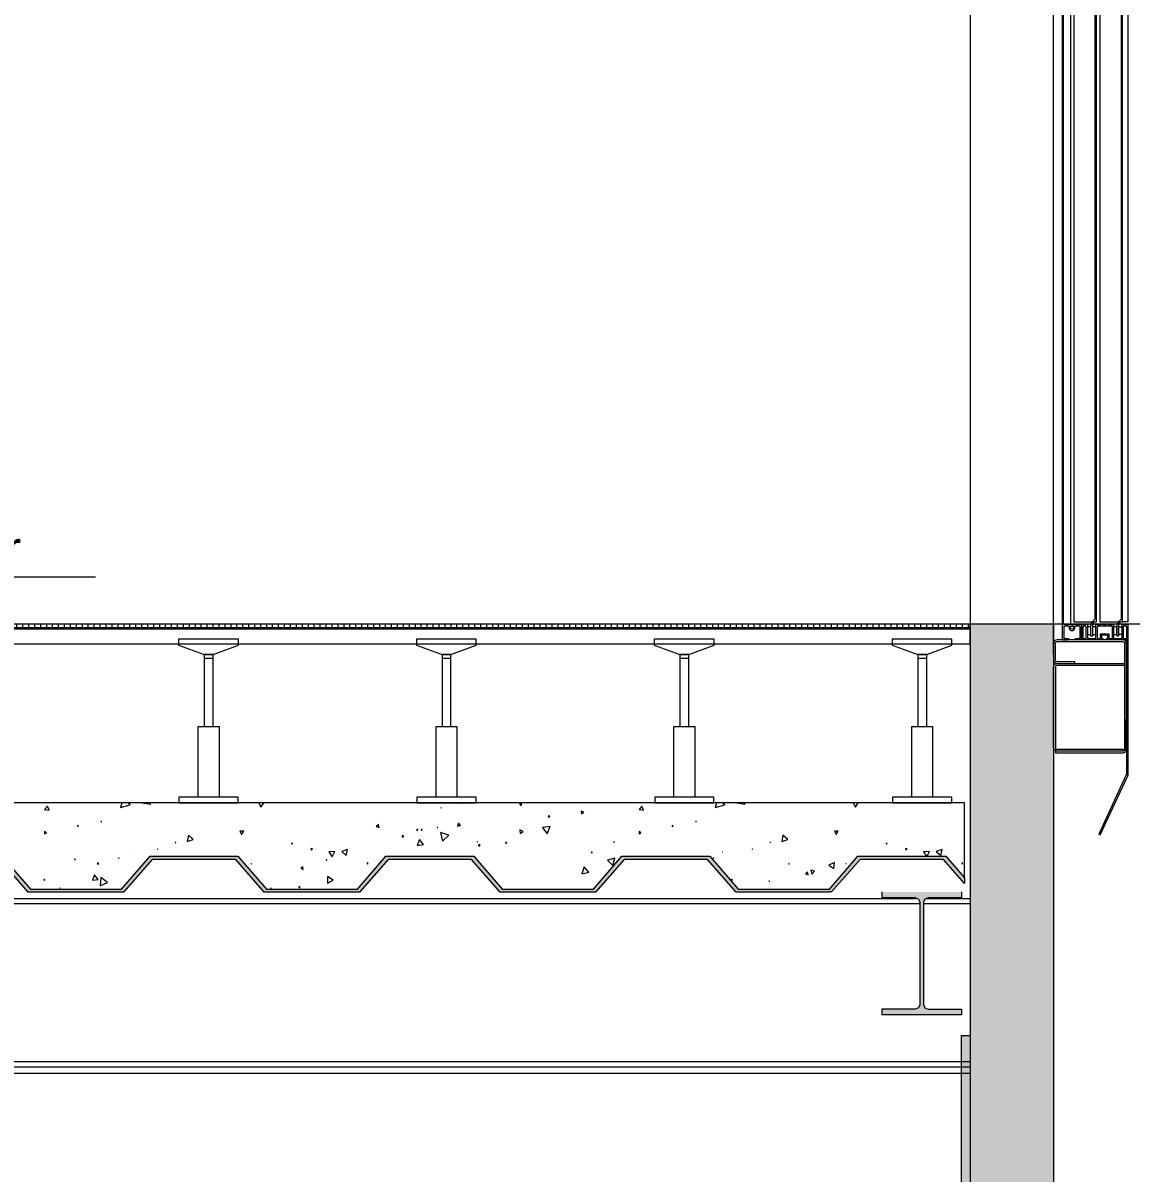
# Model space of a CAD drawing. Header units: millimetres. Extents: x -54677 to 188015, y -4000 to 32873.
# Drawn here: x -18290 to -16426, y 15278 to 17211 of the extents above; entities that cross this region are included whole.
import ezdxf

# ---------------------------------------------------------------- set-up
doc = ezdxf.new("R2010")
doc.units = ezdxf.units.MM
doc.header["$MEASUREMENT"] = 0
for name, color, linetype, lineweight in [('0_Pen_No__1', 7, 'Continuous', 13), ('0_Pen_No__101', 252, 'Continuous', 15), ('A-30-M_Stair_Pen_No__146', 8, 'Continuous', 0), ('A-30-M_Stair_Pen_No__191', 7, 'Continuous', 5), ('A-95-P_Text_1_50_GA_Pen_No__85', 8, 'Continuous', 20), ('New_A-30-M_Stair_Pen_No__191', 7, 'Continuous', 5), ('New_A-80-M_Lift_Pen_No__1', 7, 'Continuous', 13), ('New_A-80-M_Lift_Pen_No__87', 8, 'Continuous', 20), ('New_A-95-D_1_20_Pen_No__1', 7, 'Continuous', 13), ('New_A-95-D_Stair_Detail.Dim_Pen_No__4', 7, 'Continuous', 20), ('New_S-280-M_STRUCT_FRAME.IFC Import_Pen_No__1', 7, 'Continuous', 13), ('New_S-280-M_STRUCT_FRAME.IFC Import_Pen_No__160', 5, 'Continuous', 200), ('New_S-280-M_STRUCT_FRAME.IFC Import_Pen_No__90', 8, 'Continuous', 20)]:
    doc.layers.add(name, color=color, linetype=linetype, lineweight=lineweight)
for name, color, linetype, lineweight, true_color in [('A-30-M_Stair_Pen_No__107', 7, 'Continuous', 15, 0xa6a6a6), ('A-30-M_Stair_Pen_No__145', 7, 'Continuous', 0, 0xa6a6a6), ('New_A-30-M_Stair_Pen_No__145', 7, 'Continuous', 0, 0xa6a6a6), ('New_A-80-M_Lift_Pen_No__147', 7, 'Continuous', 0, 0x606060)]:
    doc.layers.add(name, color=color, linetype=linetype, lineweight=lineweight, true_color=true_color)
doc.layers.add('New_A-95-D_1_20', color=7, linetype='Continuous')
doc.layers.add('New_A-95-D_Stair_Detail.Dim', color=7, linetype='Continuous')
doc.styles.add('GENERATED_STYLE_1', font='')
doc.styles.get('GENERATED_STYLE_1').set_extended_font_data('Arial')
doc.dimstyles.new('GENERATED_STYLE__2', dxfattribs={"dimtxt": 50, "dimasz": 19, "dimexe": 0.18, "dimexo": 50, "dimgap": 0.09, "dimtad": 1, "dimdec": 0, "dimzin": 0, "dimdsep": 46, "dimtxsty": 'GENERATED_STYLE_1', "dimblk": 'ARROWHEAD_2', "dimblk1": 'ARROWHEAD_2', "dimblk2": 'ARROWHEAD_2', "dimcen": 0.09, "dimclrd": 7, "dimclre": 7, "dimclrt": 7, "dimadec": 0, "dimazin": 0, "dimtfac": 1, "dimtdec": 4, "dimtmove": 0, "dimatfit": 3, "dimfxl": 1, "dimtolj": 1, "dimtzin": 0, "dimarcsym": 0})
doc.dimstyles.new('GENERATED_STYLE__5', dxfattribs={"dimtxt": 0.18, "dimasz": 36.48, "dimexe": 0.18, "dimexo": 0.0625, "dimgap": 0.09, "dimtad": 0, "dimtih": 1, "dimtoh": 1, "dimdec": 4, "dimzin": 0, "dimdsep": 46, "dimcen": 0.09, "dimadec": 0, "dimazin": 0, "dimtfac": 1, "dimtdec": 4, "dimtmove": 0, "dimatfit": 3, "dimldrblk": 'ARROWHEAD_5', "dimfxl": 1, "dimtolj": 1, "dimtzin": 0, "dimarcsym": 0})

# ---------------------------------------------------------------- blocks, each defined once
blk = doc.blocks.new('*X12')
at = {"layer": '0_Pen_No__101', "linetype": 'Continuous'}
for p, q in [((-18248.9, 15894.4), (-18253.5, 15888.5)), ((-18246.1, 15887.5), (-18248.9, 15894.4)), ((-18123.7, 15900), (-18125.8, 15891.9)), ((-18125.8, 15891.9), (-18109.7, 15896.5)), ((-18109.7, 15896.5), (-18113.3, 15900)), ((-18089.4, 15900), (-18075.4, 15897.9)), ((-18075.4, 15897.9), (-18076.2, 15900)), ((-17893.5, 15900), (-17889.7, 15892.7)), ((-17889.7, 15892.7), (-17885.1, 15900)), ((-17559.2, 15899.5), (-17555.7, 15900)), ((-17558.9, 15900), (-17559.2, 15899.5)), ((-17451, 15899.1), (-17455.1, 15898)), ((-17455.1, 15898), (-17452.1, 15895)), ((-17452.1, 15895), (-17451, 15899.1)), ((-17248.9, 15894.4), (-17253.5, 15888.5)), ((-17246.1, 15887.5), (-17248.9, 15894.4)), ((-17123.7, 15900), (-17125.8, 15891.9)), ((-17125.8, 15891.9), (-17109.7, 15896.5)), ((-17109.7, 15896.5), (-17113.3, 15900)), ((-17089.4, 15900), (-17075.4, 15897.9)), ((-17075.4, 15897.9), (-17076.2, 15900)), ((-16893.5, 15900), (-16889.7, 15892.7)), ((-16889.7, 15892.7), (-16885.1, 15900)), ((-18253.5, 15888.5), (-18246.1, 15887.5)), ((-17586.7, 15891.2), (-17587.1, 15891.2)), ((-17587.1, 15891.2), (-17586.9, 15890.9)), ((-17586.9, 15890.9), (-17586.7, 15891.2)), ((-17403.8, 15877.9), (-17406.7, 15877.3)), ((-17406.7, 15877.3), (-17404.7, 15875.1)), ((-17404.7, 15875.1), (-17403.8, 15877.9)), ((-17346.8, 15884.1), (-17351.1, 15886.1)), ((-17351.1, 15886.1), (-17350.7, 15881.3)), ((-17350.7, 15881.3), (-17346.8, 15884.1)), ((-17253.5, 15888.5), (-17246.1, 15887.5)), ((-18198.2, 15861.8), (-18197.9, 15859.7)), ((-18196.3, 15861), (-18198.2, 15861.8)), ((-18197.9, 15859.7), (-18196.3, 15861)), ((-18157.8, 15868.9), (-18158.7, 15868.4)), ((-18158.7, 15868.4), (-18157.8, 15867.9)), ((-18157.8, 15867.9), (-18157.8, 15868.9)), ((-17691.9, 15863.6), (-17695.7, 15860.3)), ((-17695.7, 15860.3), (-17690.9, 15858.6)), ((-17690.9, 15858.6), (-17691.9, 15863.6)), ((-17626, 15855.8), (-17628.3, 15854.7)), ((-17628.3, 15854.7), (-17626.2, 15853.2)), ((-17626.2, 15853.2), (-17626, 15855.8)), ((-17618.8, 15855), (-17620.4, 15854.9)), ((-17620.4, 15854.9), (-17619.5, 15853.5)), ((-17619.5, 15853.5), (-17618.8, 15855)), ((-17592.1, 15858.5), (-17593.1, 15858.6)), ((-17593.1, 15858.6), (-17592.6, 15857.7)), ((-17592.6, 15857.7), (-17592.1, 15858.5)), ((-17557.5, 15865.5), (-17558.9, 15860.9)), ((-17558.9, 15860.9), (-17554.2, 15862)), ((-17554.2, 15862), (-17557.5, 15865.5)), ((-17448.6, 15851.9), (-17454.2, 15854.7)), ((-17454.2, 15854.7), (-17453.9, 15848.4)), ((-17403.5, 15859.9), (-17416.4, 15858.3)), ((-17416.4, 15858.3), (-17408.6, 15847.9)), ((-17408.6, 15847.9), (-17403.5, 15859.9)), ((-17198.2, 15861.8), (-17197.9, 15859.7)), ((-17196.3, 15861), (-17198.2, 15861.8)), ((-17197.9, 15859.7), (-17196.3, 15861)), ((-17157.8, 15868.9), (-17158.7, 15868.4)), ((-17158.7, 15868.4), (-17157.8, 15867.9)), ((-17157.8, 15867.9), (-17157.8, 15868.9)), ((-18253.7, 15851.5), (-18253.7, 15847.8)), ((-18250.6, 15849.6), (-18253.7, 15851.5)), ((-18253.7, 15847.8), (-18250.6, 15849.6)), ((-18011.8, 15845.6), (-18013.8, 15834.9)), ((-18013.8, 15834.9), (-18003.5, 15838.4)), ((-18003.5, 15838.4), (-18011.8, 15845.6)), ((-17925.1, 15852.4), (-17922.2, 15846.7)), ((-17918.7, 15852.1), (-17925.1, 15852.4)), ((-17922.2, 15846.7), (-17918.7, 15852.1)), ((-17652.1, 15845.1), (-17652.3, 15842.2)), ((-17652.3, 15842.2), (-17649.6, 15843.4)), ((-17649.6, 15843.4), (-17652.1, 15845.1)), ((-17623.3, 15838.4), (-17627, 15828.3)), ((-17616.4, 15830.1), (-17623.3, 15838.4)), ((-17573.6, 15845.3), (-17587.6, 15850)), ((-17587.6, 15850), (-17584.6, 15835.5)), ((-17584.6, 15835.5), (-17573.6, 15845.3)), ((-17525.7, 15834.7), (-17526, 15834.5)), ((-17526, 15834.5), (-17525.6, 15834.4)), ((-17525.6, 15834.4), (-17525.7, 15834.7)), ((-17453.9, 15848.4), (-17448.6, 15851.9)), ((-17295.5, 15834.2), (-17296.7, 15833.9)), ((-17296.7, 15833.9), (-17295.8, 15833.1)), ((-17295.8, 15833.1), (-17295.5, 15834.2)), ((-17253.7, 15851.5), (-17253.7, 15847.8)), ((-17250.6, 15849.6), (-17253.7, 15851.5)), ((-17253.7, 15847.8), (-17250.6, 15849.6)), ((-17011.8, 15845.6), (-17013.8, 15834.9)), ((-17013.8, 15834.9), (-17003.5, 15838.4)), ((-17003.5, 15838.4), (-17011.8, 15845.6)), ((-16925.1, 15852.4), (-16922.2, 15846.7)), ((-16918.7, 15852.1), (-16925.1, 15852.4)), ((-16922.2, 15846.7), (-16918.7, 15852.1)), ((-18112.8, 15817), (-18113.2, 15817)), ((-18113.2, 15817), (-18113, 15816.7)), ((-18113, 15816.7), (-18112.8, 15817)), ((-18063.6, 15822.4), (-18063.6, 15821.9)), ((-18063.3, 15822.1), (-18063.6, 15822.4)), ((-18063.6, 15821.9), (-18063.3, 15822.1)), ((-18032.6, 15833.3), (-18033.7, 15833.3)), ((-18033.7, 15833.3), (-18033.1, 15832.4)), ((-18033.1, 15832.4), (-18032.6, 15833.3)), ((-17838.3, 15832), (-17837.8, 15830.4)), ((-17836.7, 15831.7), (-17838.3, 15832)), ((-17837.8, 15830.4), (-17836.7, 15831.7)), ((-17806, 15823.1), (-17805, 15820.1)), ((-17802.8, 15822.5), (-17806, 15823.1)), ((-17805, 15820.1), (-17802.8, 15822.5)), ((-17765.2, 15818), (-17775.3, 15817.6)), ((-17775.3, 15817.6), (-17770, 15809)), ((-17770, 15809), (-17765.2, 15818)), ((-17744.2, 15821.3), (-17753.9, 15817.9)), ((-17753.9, 15817.9), (-17746.2, 15811.2)), ((-17746.2, 15811.2), (-17744.2, 15821.3)), ((-17627, 15828.3), (-17616.4, 15830.1)), ((-17521.6, 15830), (-17524.2, 15828.8)), ((-17524.2, 15828.8), (-17521.8, 15827.1)), ((-17521.8, 15827.1), (-17521.6, 15830)), ((-17476.2, 15833), (-17478.2, 15833.1)), ((-17478.2, 15833.1), (-17477.2, 15831.3)), ((-17477.2, 15831.3), (-17476.2, 15833)), ((-17333, 15817.4), (-17334.3, 15816.1)), ((-17334.3, 15816.1), (-17332.5, 15815.7)), ((-17332.5, 15815.7), (-17333, 15817.4)), ((-17112.8, 15817), (-17113.2, 15817)), ((-17113.2, 15817), (-17113, 15816.7)), ((-17113, 15816.7), (-17112.8, 15817)), ((-17063.6, 15822.4), (-17063.6, 15821.9)), ((-17063.3, 15822.1), (-17063.6, 15822.4)), ((-17063.6, 15821.9), (-17063.3, 15822.1)), ((-17032.6, 15833.3), (-17033.7, 15833.3)), ((-17033.7, 15833.3), (-17033.1, 15832.4)), ((-17033.1, 15832.4), (-17032.6, 15833.3)), ((-16838.3, 15832), (-16837.8, 15830.4)), ((-16836.7, 15831.7), (-16838.3, 15832)), ((-16837.8, 15830.4), (-16836.7, 15831.7)), ((-16806, 15823.1), (-16805, 15820.1)), ((-16802.8, 15822.5), (-16806, 15823.1)), ((-16805, 15820.1), (-16802.8, 15822.5)), ((-16765.2, 15818), (-16775.3, 15817.6)), ((-16775.3, 15817.6), (-16770.6, 15810)), ((-16769.4, 15810), (-16765.2, 15818)), ((-16744.2, 15821.3), (-16753.9, 15817.9)), ((-16753.9, 15817.9), (-16746.2, 15811.2)), ((-16746.2, 15811.2), (-16744.2, 15821.3)), ((-18202.7, 15805.5), (-18203.4, 15804.5)), ((-18203.4, 15804.5), (-18202.2, 15804.3)), ((-18202.2, 15804.3), (-18202.7, 15805.5)), ((-18163.1, 15798.9), (-18164.9, 15797.3)), ((-18164.9, 15797.3), (-18162.6, 15796.5)), ((-18162.6, 15796.5), (-18163.1, 15798.9)), ((-18128, 15806.8), (-18129, 15807.1)), ((-18129, 15807.1), (-18128.8, 15806.1)), ((-18128.8, 15806.1), (-18128, 15806.8)), ((-17906.1, 15798.1), (-17906.3, 15797.1)), ((-17906.3, 15797.1), (-17905.3, 15797.4)), ((-17905.3, 15797.4), (-17906.1, 15798.1)), ((-17778.9, 15803.9), (-17780.1, 15804.1)), ((-17780.1, 15804.1), (-17779.7, 15802.9)), ((-17779.7, 15802.9), (-17778.9, 15803.9)), ((-17710.7, 15799.4), (-17711.2, 15797.6)), ((-17711.2, 15797.6), (-17709.4, 15798.1)), ((-17709.4, 15798.1), (-17710.7, 15799.4)), ((-17294.3, 15806.9), (-17306.9, 15803.7)), ((-17306.9, 15803.7), (-17297.8, 15794.4)), ((-17297.8, 15794.4), (-17294.3, 15806.9)), ((-17128, 15806.8), (-17129, 15807.1)), ((-17129, 15807.1), (-17128.8, 15806.1)), ((-17128.8, 15806.1), (-17128, 15806.8)), ((-17002, 15798.1), (-17002.1, 15796.6)), ((-17002.1, 15796.6), (-17000.7, 15797.3)), ((-17000.7, 15797.3), (-17002, 15798.1)), ((-16925.4, 15799.5), (-16934.4, 15795)), ((-16934.4, 15795), (-16926, 15789.5)), ((-16926, 15789.5), (-16925.4, 15799.5)), ((-16906.1, 15798.1), (-16906.3, 15797.1)), ((-16906.3, 15797.1), (-16905.3, 15797.4)), ((-16905.3, 15797.4), (-16906.1, 15798.1)), ((-16710.7, 15799.4), (-16711.2, 15797.6)), ((-16711.2, 15797.6), (-16709.4, 15798.1)), ((-16709.4, 15798.1), (-16710.7, 15799.4)), ((-18169.4, 15778.9), (-18173, 15769.8)), ((-18163.3, 15771.2), (-18169.4, 15778.9)), ((-17819, 15792.4), (-17822.6, 15789.9)), ((-17822.6, 15789.9), (-17818.6, 15788)), ((-17818.6, 15788), (-17819, 15792.4)), ((-17777.8, 15775.8), (-17778, 15764.7)), ((-17768.3, 15770), (-17777.8, 15775.8)), ((-17346.3, 15792.4), (-17350.3, 15780.5)), ((-17350.3, 15780.5), (-17338, 15783.1)), ((-17338, 15783.1), (-17346.3, 15792.4)), ((-16970.3, 15783.7), (-16973.9, 15780.5)), ((-16973.9, 15780.5), (-16969.4, 15779)), ((-16969.4, 15779), (-16970.3, 15783.7)), ((-16958.6, 15784.9), (-16965, 15786.5)), ((-16965, 15786.5), (-16963.1, 15780.1)), ((-16963.1, 15780.1), (-16958.6, 15784.9)), ((-18253, 15771.1), (-18254.7, 15771)), ((-18254.7, 15771), (-18253.7, 15769.5)), ((-18253.7, 15769.5), (-18253, 15771.1)), ((-18227.3, 15757), (-18227.7, 15756.5)), ((-18227.7, 15756.5), (-18227.1, 15756.4)), ((-18227.1, 15756.4), (-18227.3, 15757)), ((-18173, 15769.8), (-18163.3, 15771.2)), ((-18158.9, 15774.1), (-18160, 15760.3)), ((-18160, 15760.3), (-18147.5, 15766.2)), ((-18147.5, 15766.2), (-18158.9, 15774.1)), ((-17893.8, 15775), (-17893.9, 15775.1)), ((-17893.9, 15775.1), (-17893.9, 15775)), ((-17893.9, 15775), (-17893.8, 15775)), ((-17872.1, 15756.1), (-17872.8, 15756.3)), ((-17872.8, 15756.3), (-17872.7, 15755.6)), ((-17824.5, 15759.1), (-17826.3, 15758)), ((-17826.3, 15758), (-17824.4, 15757)), ((-17824.4, 15757), (-17824.5, 15759.1)), ((-17778, 15764.7), (-17768.3, 15770)), ((-17100.7, 15772.1), (-17101.2, 15771.8)), ((-17101.2, 15771.8), (-17100.7, 15771.6)), ((-17100.7, 15771.6), (-17100.7, 15772.1)), ((-17096.8, 15771), (-17100.5, 15770.5)), ((-17098.2, 15767.9), (-17096.8, 15771)), ((-17034.9, 15768.8), (-17035.8, 15768)), ((-17035.8, 15768), (-17034.7, 15767.6)), ((-17034.7, 15767.6), (-17034.9, 15768.8)), ((-17872.7, 15755.6), (-17872.1, 15756.1))]:
    blk.add_line(p, q, dxfattribs=at)
blk = doc.blocks.new('Fill_6_1', base_point=(0, 0))
at = {"layer": '0_Pen_No__101', "color": 8, "linetype": 'Continuous', "lineweight": 15}
for p, q in [((-18277.5, 15900), (-19468, 15900)), ((-16933.7, 15900), (-18277.5, 15900)), ((-16706.4, 15900), (-16933.7, 15900)), ((-16706.4, 15773.7), (-16706.4, 15900)), ((-18325.5, 15810), (-18277.5, 15755)), ((-18124.3, 15755), (-18076.2, 15810)), ((-18076.2, 15810), (-17928.7, 15810)), ((-17928.7, 15810), (-17880.6, 15755)), ((-17727.4, 15755), (-17679.4, 15810)), ((-17679.4, 15810), (-17531.8, 15810)), ((-17531.8, 15810), (-17483.8, 15755)), ((-17330.6, 15755), (-17282.5, 15810)), ((-17282.5, 15810), (-17135, 15810)), ((-17135, 15810), (-17086.9, 15755)), ((-16933.7, 15755), (-16885.7, 15810)), ((-16885.7, 15810), (-16738.1, 15810)), ((-16738.1, 15810), (-16706.4, 15773.7)), ((-18277.5, 15755), (-18277.5, 15755)), ((-18277.5, 15755), (-18124.3, 15755)), ((-17880.6, 15755), (-17727.4, 15755)), ((-17483.8, 15755), (-17330.6, 15755)), ((-17086.9, 15755), (-16933.7, 15755)), ((-16933.7, 15755), (-16933.7, 15755))]:
    blk.add_line(p, q, dxfattribs=at)
at = {"layer": '0_Pen_No__101', "linetype": 'Continuous'}
blk.add_blockref('*X12', (0, 0), dxfattribs=at)
blk = doc.blocks.new('*D28')
at = {"layer": 'New_A-95-D_1_20_Pen_No__1', "linetype": 'Continuous'}
for p, q in [((-15953.3, 16207.2), (-15928.3, 16192.8)), ((-15922, 16200), (-16593.5, 16200)), ((-15940.8, 12150), (-15940.8, 16200)), ((-15922, 12150), (-16576.7, 12150)), ((-15953.3, 12157.2), (-15928.3, 12142.8))]:
    blk.add_line(p, q, dxfattribs=at)
at = {"layer": 'New_A-95-D_1_20_Pen_No__1', "insert": (-15950.8, 14089.2), "char_height": 50, "attachment_point": 7, "rotation": 90, "style": 'GENERATED_STYLE_1'}
blk.add_mtext('\\A1;{\\fArial|b0|i0|c0|p34;4,050}', dxfattribs=at)
blk = doc.blocks.new('ARROWHEAD_2')
at = {"color": 0, "linetype": 'Continuous', "lineweight": 0}
for p, q in [((0, 0), (-1, 0)), ((-0.38, -0.66), (0.38, 0.66))]:
    blk.add_line(p, q, dxfattribs=at)
blk = doc.blocks.new('*D29')
at = {"layer": 'New_A-95-D_1_20_Pen_No__1', "linetype": 'Continuous'}
for p, q in [((-15928.3, 20092.8), (-15953.3, 20107.2)), ((-15940.8, 20100), (-15940.8, 20112.2)), ((-15922, 20100), (-16506.7, 20100)), ((-15940.8, 16200), (-15940.8, 20100)), ((-15953.3, 16207.2), (-15928.3, 16192.8)), ((-15922, 16200), (-16593.5, 16200))]:
    blk.add_line(p, q, dxfattribs=at)
at = {"layer": 'New_A-95-D_1_20_Pen_No__1', "insert": (-15950.8, 18064.2), "char_height": 50, "attachment_point": 7, "rotation": 90, "style": 'GENERATED_STYLE_1'}
blk.add_mtext('\\A1;{\\fArial|b0|i0|c0|p34;3,900}', dxfattribs=at)
blk = doc.blocks.new('*D31')
at = {"layer": 'New_A-95-D_1_20_Pen_No__1', "linetype": 'Continuous'}
for p, q in [((-14057.4, 20092.8), (-14082.4, 20107.2)), ((-14069.9, 20100), (-14069.9, 20112.2)), ((-14051.2, 20100), (-16506.7, 20100)), ((-14069.9, -1350), (-14069.9, 20100)), ((-14051.2, -1350), (-16506.7, -1350)), ((-14082.4, -1342.8), (-14057.4, -1357.2)), ((-14069.9, -1362.2), (-14069.9, -1350))]:
    blk.add_line(p, q, dxfattribs=at)
at = {"layer": 'New_A-95-D_1_20_Pen_No__1', "insert": (-14079.9, 9270.1), "char_height": 50, "attachment_point": 7, "rotation": 90, "style": 'GENERATED_STYLE_1'}
blk.add_mtext('\\A1;{\\fArial|b0|i0|c0|p34;21,450}', dxfattribs=at)
blk = doc.blocks.new('Dimension_5_1', base_point=(-19381.3, 16200))
at = {"layer": 'New_A-95-D_Stair_Detail.Dim', "linetype": 'Continuous', "lineweight": 0, "true_color": 0x000000}
blk.add_hatch(color=178, dxfattribs=at).paths.add_polyline_path([(-19381.3, 16200), (-19301.3, 16280), (-19461.3, 16280)])
at = {"layer": 'New_A-95-D_Stair_Detail.Dim_Pen_No__4', "linetype": 'Continuous'}
for p, q in [((-19381.3, 16200), (-19461.3, 16280)), ((-19461.3, 16280), (-19301.3, 16280)), ((-19301.3, 16280), (-19381.3, 16200)), ((-19301.3, 16280), (-18168.2, 16280)), ((-19381.3, 16200), (-19441.3, 16200)), ((-19381.3, 16200), (-19321.3, 16200))]:
    blk.add_line(p, q, dxfattribs=at)
at = {"layer": 'New_A-95-D_Stair_Detail.Dim_Pen_No__4', "insert": (-19301.3, 16296), "char_height": 60, "attachment_point": 7, "style": 'GENERATED_STYLE_1'}
blk.add_mtext('\\A1;{\\fArial|b0|i0|c0|p34;+21.987 Roof /Fourth Floor }', dxfattribs=at)
blk = doc.blocks.new('ARROWHEAD_5')
at = {"color": 0, "linetype": 'Continuous', "lineweight": 0}
blk.add_line((0, 0), (-1, 0), dxfattribs=at)
blk.add_solid([(-1, 0.2679), (0, 0), (-1, -0.2679), (-1, 0.2679)], dxfattribs=at)

msp = doc.modelspace()

# ---------------------------------------------------------------- hatches: boundary and pattern name
at = {"layer": 'A-30-M_Stair_Pen_No__107', "linetype": 'Continuous'}
h = msp.add_hatch(dxfattribs=at)
h.set_pattern_fill('Gypsum_PB_0001', color=256, style=0, pattern_type=2)
h.set_pattern_definition([(0, (0, 0), (0, 3), [0, -3])])
h.paths.add_polyline_path([(-16696.7, 15508.5), (-16696.7, 14450), (-16711.7, 14450), (-16711.7, 15508.5)])
at = {"layer": 'A-30-M_Stair_Pen_No__145', "linetype": 'Continuous'}
h = msp.add_hatch(dxfattribs=at)
h.set_pattern_fill('Floor_Finish_0001', color=256, style=0, pattern_type=2)
h.set_pattern_definition([(90, (0, 0), (-10, 0), [])])
h.paths.add_polyline_path([(-19716.6, 16194.5), (-16696.7, 16194.5), (-16696.7, 16200), (-19716.6, 16200)])
at = {"layer": 'A-30-M_Stair_Pen_No__146', "linetype": 'Continuous'}
msp.add_hatch(color=256, dxfattribs=at).paths.add_polyline_path([(-19912.9, 15810), (-19864.8, 15755), (-19711.6, 15755), (-19663.6, 15810), (-19516, 15810), (-19468, 15755), (-19314.8, 15755), (-19266.7, 15810), (-19119.2, 15810), (-19071.1, 15755), (-18987.1, 15755), (-18917.9, 15755), (-18869.9, 15810), (-18722.4, 15810), (-18674.3, 15755), (-18549.9, 15755), (-18521.1, 15755), (-18473, 15810), (-18325.5, 15810), (-18277.5, 15755), (-18124.3, 15755), (-18076.2, 15810), (-17928.7, 15810), (-17880.6, 15755), (-17796.6, 15755), (-17727.4, 15755), (-17679.4, 15810), (-17531.8, 15810), (-17483.8, 15755), (-17330.6, 15755), (-17282.5, 15810), (-17135, 15810), (-17086.9, 15755), (-16933.7, 15755), (-16885.7, 15810), (-16738.1, 15810), (-16706.4, 15773.6), (-16706.4, 15764.3), (-16741.7, 15804.7), (-16882.1, 15804.7), (-16929.9, 15750), (-16933.7, 15750), (-16933.7, 15749.7), (-17090.5, 15749.7), (-17138.5, 15804.7), (-17279, 15804.7), (-17327, 15749.8), (-17487.3, 15749.8), (-17535.4, 15804.8), (-17675.8, 15804.8), (-17723.8, 15749.9), (-17727.4, 15749.9), (-17727.4, 15749.7), (-17884.2, 15749.7), (-17932.2, 15804.7), (-18072.7, 15804.7), (-18120.7, 15749.8), (-18120.9, 15749.8), (-18120.9, 15749.7), (-18124.3, 15749.7), (-18281, 15749.7), (-18329.1, 15804.7), (-18469.5, 15804.7), (-18517.5, 15749.8), (-18677.9, 15749.8), (-18725.9, 15804.8), (-18866.3, 15804.8), (-18914.4, 15749.9), (-18914.5, 15749.9), (-18914.6, 15749.7), (-18917.9, 15749.7), (-19074.7, 15749.7), (-19122.7, 15804.7), (-19263.2, 15804.7), (-19311.2, 15749.8), (-19471.5, 15749.8), (-19519.6, 15804.8), (-19660, 15804.8), (-19708, 15749.9), (-19868.4, 15749.9), (-19916.4, 15804.9), (-19983.8, 15804.9), (-19983.8, 15810)])
at = {"layer": 'New_A-30-M_Stair_Pen_No__145', "linetype": 'Continuous'}
h = msp.add_hatch(dxfattribs=at)
h.set_pattern_fill('Plywood_0001', color=256, style=0, pattern_type=2)
h.set_pattern_definition([(0, (0, 0), (0, 40), [])])
h.paths.add_polyline_path([(-16696.7, 16192), (-19716.6, 16192), (-19716.6, 16167), (-16696.7, 16167)])
at = {"layer": 'New_A-80-M_Lift_Pen_No__147', "linetype": 'Continuous'}
h = msp.add_hatch(dxfattribs=at)
h.set_pattern_fill('Structural_Concrete_0001', color=256, style=0, pattern_type=2)
h.set_pattern_definition([(45, (0, 0), (-73.4847, 73.4847), [10, -50]), (45, (-15.53, 57.96), (-73.4847, 73.4847), [10, -50]), (105, (0, 0), (100.38196, 26.89726), [10, -50]), (105, (42.43, 42.43), (100.38196, 26.89726), [10, -50]), (165, (7.07, 7.07), (26.89726, 100.38196), [10, -50]), (165, (49.5, 49.5), (26.89726, 100.38196), [10, -50]), (45, (-7.071, 7.071), (-14.142136, 14.142136), [0, -20, 0, -30]), (90, (9e-16, 14.142), (-20, 0), [0, -15, 0, -25])])
h.paths.add_polyline_path([(-16556.7, 14450), (-16556.7, 16200), (-16696.7, 16200), (-16696.7, 14450)])
at = {"layer": 'New_S-280-M_STRUCT_FRAME.IFC Import_Pen_No__160', "linetype": 'Continuous', "lineweight": 0, "true_color": 0x00007f}
msp.add_hatch(color=176, dxfattribs=at).paths.add_polyline_path([(-16711.7, 15543.2), (-16711.7, 15552.8), (-16767.8, 15552.8), (-16773.2, 15555), (-16775.4, 15560.4), (-16775.4, 15732.8), (-16773.2, 15738.2), (-16767.8, 15740.4), (-16711.7, 15740.4), (-16711.7, 15750), (-16845.6, 15750), (-16845.6, 15740.4), (-16789.4, 15740.4), (-16784.1, 15738.2), (-16781.8, 15732.8), (-16781.8, 15560.4), (-16784.1, 15555), (-16789.4, 15552.8), (-16845.6, 15552.8), (-16845.6, 15543.2)])

# ---------------------------------------------------------------- linework, layer by layer
at = {"layer": '0_Pen_No__1', "linetype": 'Continuous'}
for p, q in [((-16556.7, 16200), (-16556.7, 18500)), ((-16527.7, 16199), (-16527.7, 18495.2)), ((-16556.7, 16150), (-16556.7, 16200)), ((-16541.7, 16199), (-16540.7, 16200)), ((-16541.7, 16174), (-16541.7, 16199)), ((-16540.7, 16200), (-16537.2, 16200)), ((-16539.7, 16196), (-16538.7, 16197)), ((-16539.7, 16196), (-16539.7, 16176.5)), ((-16530.5, 16197), (-16538.7, 16197)), ((-16537.2, 16200), (-16537.2, 16199)), ((-16537.2, 16199), (-16532.6, 16199)), ((-16532.6, 16199), (-16532.6, 16200)), ((-16532.6, 16200), (-16528, 16200)), ((-16528, 16200), (-16528, 16199)), ((-16528, 16199), (-16523.4, 16199)), ((-16523.4, 16199), (-16523.4, 16200)), ((-16523.4, 16200), (-16518.8, 16200)), ((-16512.7, 16197), (-16521, 16197)), ((-16518.8, 16200), (-16518.8, 16199)), ((-16518.8, 16199), (-16514.2, 16199)), ((-16514.2, 16199), (-16514.2, 16200)), ((-16514.2, 16200), (-16510.7, 16200)), ((-16512.7, 16197), (-16511.7, 16196)), ((-16511.7, 16176.5), (-16511.7, 16196)), ((-16510.7, 16200), (-16509.7, 16199)), ((-16509.7, 16199), (-16509.7, 16174)), ((-16531.7, 16174), (-16541.7, 16174)), ((-16541.7, 16174), (-16533.3, 16174)), ((-16539.2, 16176), (-16531.7, 16176)), ((-16531.7, 16176), (-16531.7, 16174)), ((-16519.7, 16176), (-16512.2, 16176)), ((-16519.7, 16174), (-16519.7, 16176)), ((-16509.7, 16174), (-16519.7, 16174)), ((-16556.7, 15880.5), (-16556.6, 15880.5)), ((-16556.7, 15880.5), (-16556.6, 15880.5))]:
    msp.add_line(p, q, dxfattribs=at)
at = {"layer": '0_Pen_No__1', "linetype": 'Continuous', "flags": 128}
for points in [[(-16522.7, 16204), (-16484.7, 16204), (-16484.7, 18559.3), (-16489.7, 18559.3), (-16489.7, 18562.3), (-16494.7, 18567.3), (-16504.7, 18567.3), (-16504.7, 18476)], [(-16478.7, 16204), (-16440.7, 16204), (-16440.7, 18567.3), (-16460.7, 18567.3), (-16460.7, 18476)], [(-16440.7, 18567.3), (-16431.7, 18567.3), (-16431.7, 16204), (-16440.7, 16204)], [(-16491.7, 18476), (-16522.7, 18476), (-16522.7, 16204), (-16491.7, 16204), (-16486.7, 16209), (-16486.7, 18471)], [(-16447.7, 18476), (-16478.7, 18476), (-16478.7, 16204), (-16447.7, 16204), (-16442.7, 16209), (-16442.7, 18471)]]:
    msp.add_lwpolyline(points, dxfattribs=at)
for points in [[(-16541.7, 18500), (-16540.5, 18500), (-16540.5, 16200), (-16541.7, 16200)], [(-16494.2, 16196), (-16499.7, 16196), (-16499.7, 16183), (-16494.2, 16183)], [(-16485.7, 16196), (-16491.2, 16196), (-16491.2, 16183), (-16485.7, 16183)], [(-16450.2, 16196), (-16455.7, 16196), (-16455.7, 16183), (-16450.2, 16183)], [(-16441.7, 16183), (-16447.2, 16183), (-16447.2, 16196), (-16441.7, 16196)]]:
    msp.add_lwpolyline(points, close=True, dxfattribs=at)
for points in [[(-16489.2, 16204), (-16491.3, 16198.2, 0.087489), (-16491.5, 16197.3), (-16491.5, 16180), (-16494, 16180), (-16494, 16197.3, -0.087489), (-16493.7, 16199), (-16492, 16203.8)], [(-16445.2, 16204), (-16447.3, 16198.2, 0.087489), (-16447.5, 16197.3), (-16447.5, 16180), (-16450, 16180), (-16450, 16197.3, -0.087489), (-16449.7, 16199), (-16448, 16203.8)]]:
    msp.add_lwpolyline(points, format="xyb", dxfattribs=at)
for points in [[(-16473.9, 16174), (-16509.7, 16174), (-16509.7, 16199), (-16508.7, 16200), (-16507.1, 16200), (-16507.1, 16199), (-16502.5, 16199), (-16502.5, 16200), (-16500.8, 16200), (-16499.8, 16199), (-16499.8, 16176.5, 0.414214), (-16499.3, 16176), (-16486.1, 16176, 0.414214), (-16485.6, 16176.5), (-16485.6, 16199), (-16484.6, 16200), (-16482.2, 16200), (-16482.2, 16199), (-16477.6, 16199), (-16477.6, 16200), (-16473, 16200), (-16473, 16199), (-16468.4, 16199), (-16468.4, 16200), (-16463.8, 16200), (-16463.8, 16199), (-16459.2, 16199), (-16459.2, 16200), (-16456.8, 16200), (-16455.8, 16199), (-16455.8, 16176.5, 0.414214), (-16455.3, 16176), (-16442.1, 16176, 0.414214), (-16441.6, 16176.5), (-16441.6, 16199), (-16440.6, 16200), (-16439, 16200), (-16439, 16199), (-16434.4, 16199), (-16434.4, 16200), (-16432.7, 16200), (-16431.7, 16199), (-16431.7, 16174), (-16467.6, 16174), (-16467.6, 16176), (-16465.5, 16176), (-16465.5, 16182), (-16476, 16182), (-16476, 16176), (-16473.9, 16176)], [(-16507.2, 16176), (-16502.3, 16176, 0.414214), (-16501.8, 16176.5), (-16501.8, 16196), (-16502.8, 16197), (-16506.7, 16197), (-16507.7, 16196), (-16507.7, 16176.5, 0.414214)], [(-16478, 16183.5, -0.414214), (-16477.5, 16184), (-16464, 16184, -0.414214), (-16463.5, 16183.5), (-16463.5, 16176.5, 0.414214), (-16463, 16176), (-16458.3, 16176, 0.414214), (-16457.8, 16176.5), (-16457.8, 16196.5, 0.414214), (-16458.3, 16197), (-16483.1, 16197, 0.414214), (-16483.6, 16196.5), (-16483.6, 16176.5, 0.414214), (-16483.1, 16176), (-16478.5, 16176, 0.414214), (-16478, 16176.5)], [(-16439.1, 16176), (-16434.2, 16176, 0.414214), (-16433.7, 16176.5), (-16433.7, 16196), (-16434.7, 16197), (-16438.6, 16197), (-16439.6, 16196), (-16439.6, 16176.5, 0.414214)], [(-16520.7, 16137), (-16550.7, 16137, -0.414214), (-16553.7, 16140), (-16553.7, 16168, -0.414214), (-16550.7, 16171), (-16440.2, 16171, -0.414214), (-16437.2, 16168), (-16437.2, 16095.3), (-16437.2, 15988.7, -0.291565), (-16439.9, 15987), (-16553.7, 15987), (-16553.7, 15984), (-16439.9, 15984, 0.291565), (-16434.5, 15987.5), (-16434.2, 16095.3), (-16434.2, 16168, 0.414214), (-16440.2, 16174), (-16550.7, 16174, 0.414214), (-16556.7, 16168), (-16556.7, 16140, 0.414214), (-16550.7, 16134), (-16520.7, 16134)], [(-16434.2, 16174), (-16434.2, 15948, -0.109518), (-16434.5, 15946.7), (-16480.8, 15847.4), (-16478.1, 15846.1), (-16431.8, 15945.5, 0.109518), (-16431.2, 15948), (-16431.2, 16174)], [(-16439.9, 15990), (-16439.9, 15987), (-16550.7, 15987, -0.414214), (-16556.7, 15993), (-16556.7, 16128, -0.414214), (-16550.7, 16134), (-16437.2, 16134), (-16437.2, 16131), (-16550.7, 16131, 0.414214), (-16553.7, 16128), (-16553.7, 15993, 0.414214), (-16550.7, 15990)]]:
    msp.add_lwpolyline(points, format="xyb", close=True, dxfattribs=at)
at = {"layer": '0_Pen_No__1', "linetype": 'Continuous'}
msp.add_circle((-16525.7, 16194.3), 2.75, dxfattribs=at)
for centre, radius, start, end in [((-16530.5, 16196.5), 0.5, 334.6231, 90), ((-16525.7, 16194.3), 4.75, 154.6231, 25.3769), ((-16521, 16196.5), 0.5, 90, 205.3769), ((-16539.2, 16176.5), 0.5, 180, 270), ((-16512.2, 16176.5), 0.5, 270, 0)]:
    msp.add_arc(centre, radius, start, end, dxfattribs=at)
at = {"layer": 'A-30-M_Stair_Pen_No__191', "linetype": 'Continuous', "flags": 128}
for points in [[(-19716.6, 16194.5), (-16696.7, 16194.5), (-16696.7, 16200), (-19716.6, 16200)], [(-17985.2, 16149.3), (-17970.1, 16149.3), (-17927.7, 16164.9), (-17927.7, 16175), (-18028.2, 16175), (-18028.2, 16164.9)], [(-17985.2, 16149.3), (-17970.1, 16149.3), (-17927.7, 16164.9), (-17927.7, 16175), (-18028.2, 16175), (-18028.2, 16164.9)], [(-17985.2, 16149.3), (-17970.1, 16149.3), (-17927.7, 16164.9), (-17927.7, 16175), (-18028.2, 16175), (-18028.2, 16164.9)], [(-17985.2, 16149.3), (-17970.1, 16149.3), (-17927.7, 16164.9), (-17927.7, 16175), (-18028.2, 16175), (-18028.2, 16164.9)], [(-17585.2, 16149.3), (-17570.1, 16149.3), (-17527.7, 16164.9), (-17527.7, 16175), (-17628.2, 16175), (-17628.2, 16164.9)], [(-17585.2, 16149.3), (-17570.1, 16149.3), (-17527.7, 16164.9), (-17527.7, 16175), (-17628.2, 16175), (-17628.2, 16164.9)], [(-17585.2, 16149.3), (-17570.1, 16149.3), (-17527.7, 16164.9), (-17527.7, 16175), (-17628.2, 16175), (-17628.2, 16164.9)], [(-17185.2, 16149.3), (-17170.1, 16149.3), (-17127.7, 16164.9), (-17127.7, 16175), (-17228.2, 16175), (-17228.2, 16164.9)], [(-17185.2, 16149.3), (-17170.1, 16149.3), (-17127.7, 16164.9), (-17127.7, 16175), (-17228.2, 16175), (-17228.2, 16164.9)], [(-16785.2, 16149.3), (-16770.1, 16149.3), (-16727.7, 16164.9), (-16727.7, 16175), (-16828.2, 16175), (-16828.2, 16164.9)], [(-17985.2, 16028.4), (-17970.1, 16028.4), (-17970.1, 16149.3), (-17985.2, 16149.3)], [(-17985.2, 16028.4), (-17970.1, 16028.4), (-17970.1, 16149.3), (-17985.2, 16149.3)], [(-17985.2, 16028.4), (-17970.1, 16028.4), (-17970.1, 16149.3), (-17985.2, 16149.3)], [(-17985.2, 16028.4), (-17970.1, 16028.4), (-17970.1, 16149.3), (-17985.2, 16149.3)], [(-17585.2, 16028.4), (-17570.1, 16028.4), (-17570.1, 16149.3), (-17585.2, 16149.3)], [(-17585.2, 16028.4), (-17570.1, 16028.4), (-17570.1, 16149.3), (-17585.2, 16149.3)], [(-17585.2, 16028.4), (-17570.1, 16028.4), (-17570.1, 16149.3), (-17585.2, 16149.3)], [(-17185.2, 16028.4), (-17170.1, 16028.4), (-17170.1, 16149.3), (-17185.2, 16149.3)], [(-17185.2, 16028.4), (-17170.1, 16028.4), (-17170.1, 16149.3), (-17185.2, 16149.3)], [(-16785.2, 16028.4), (-16770.1, 16028.4), (-16770.1, 16149.3), (-16785.2, 16149.3)], [(-17985.2, 16028.4), (-17970.1, 16028.4), (-17970.1, 16142.3), (-17985.2, 16142.3)], [(-17985.2, 16028.4), (-17970.1, 16028.4), (-17970.1, 16142.3), (-17985.2, 16142.3)], [(-17985.2, 16028.4), (-17970.1, 16028.4), (-17970.1, 16142.3), (-17985.2, 16142.3)], [(-17985.2, 16028.4), (-17970.1, 16028.4), (-17970.1, 16142.3), (-17985.2, 16142.3)], [(-17585.2, 16028.4), (-17570.1, 16028.4), (-17570.1, 16142.3), (-17585.2, 16142.3)], [(-17585.2, 16028.4), (-17570.1, 16028.4), (-17570.1, 16142.3), (-17585.2, 16142.3)], [(-17585.2, 16028.4), (-17570.1, 16028.4), (-17570.1, 16142.3), (-17585.2, 16142.3)], [(-17185.2, 16028.4), (-17170.1, 16028.4), (-17170.1, 16142.3), (-17185.2, 16142.3)], [(-17185.2, 16028.4), (-17170.1, 16028.4), (-17170.1, 16142.3), (-17185.2, 16142.3)], [(-16785.2, 16028.4), (-16770.1, 16028.4), (-16770.1, 16142.3), (-16785.2, 16142.3)], [(-17995.1, 16028.4), (-17960.2, 16028.4), (-17960.2, 15909.5), (-17995.1, 15909.5)], [(-17995.1, 16028.4), (-17960.2, 16028.4), (-17960.2, 15909.5), (-17995.1, 15909.5)], [(-17995.1, 16028.4), (-17960.2, 16028.4), (-17960.2, 15909.5), (-17995.1, 15909.5)], [(-17995.1, 16028.4), (-17960.2, 16028.4), (-17960.2, 15909.5), (-17995.1, 15909.5)], [(-17595.1, 16028.4), (-17560.2, 16028.4), (-17560.2, 15909.5), (-17595.1, 15909.5)], [(-17595.1, 16028.4), (-17560.2, 16028.4), (-17560.2, 15909.5), (-17595.1, 15909.5)], [(-17595.1, 16028.4), (-17560.2, 16028.4), (-17560.2, 15909.5), (-17595.1, 15909.5)], [(-17195.1, 16028.4), (-17160.2, 16028.4), (-17160.2, 15909.5), (-17195.1, 15909.5)], [(-17195.1, 16028.4), (-17160.2, 16028.4), (-17160.2, 15909.5), (-17195.1, 15909.5)], [(-16795.1, 16028.4), (-16760.2, 16028.4), (-16760.2, 15909.5), (-16795.1, 15909.5)], [(-18027.5, 15900), (-17927.9, 15900), (-17927.9, 15909.5), (-18027.5, 15909.5)], [(-18027.5, 15900), (-17927.9, 15900), (-17927.9, 15909.5), (-18027.5, 15909.5)], [(-18027.5, 15900), (-17927.9, 15900), (-17927.9, 15909.5), (-18027.5, 15909.5)], [(-18027.5, 15900), (-17927.9, 15900), (-17927.9, 15909.5), (-18027.5, 15909.5)], [(-17627.5, 15900), (-17527.9, 15900), (-17527.9, 15909.5), (-17627.5, 15909.5)], [(-17627.5, 15900), (-17527.9, 15900), (-17527.9, 15909.5), (-17627.5, 15909.5)], [(-17627.5, 15900), (-17527.9, 15900), (-17527.9, 15909.5), (-17627.5, 15909.5)], [(-17227.5, 15900), (-17127.9, 15900), (-17127.9, 15909.5), (-17227.5, 15909.5)], [(-17227.5, 15900), (-17127.9, 15900), (-17127.9, 15909.5), (-17227.5, 15909.5)], [(-16827.5, 15900), (-16727.9, 15900), (-16727.9, 15909.5), (-16827.5, 15909.5)], [(-16696.7, 15508.5), (-16696.7, 14450), (-16711.7, 14450), (-16711.7, 15508.5)]]:
    msp.add_lwpolyline(points, close=True, dxfattribs=at)
msp.add_lwpolyline([(-18325.5, 15810), (-18277.5, 15755), (-18124.3, 15755), (-18076.2, 15810), (-17928.7, 15810), (-17880.6, 15755), (-17796.6, 15755), (-17727.4, 15755), (-17679.4, 15810), (-17531.8, 15810), (-17483.8, 15755), (-17330.6, 15755), (-17282.5, 15810), (-17135, 15810), (-17086.9, 15755), (-16933.7, 15755), (-16885.7, 15810), (-16738.1, 15810), (-16706.4, 15773.6), (-16706.4, 15764.3), (-16741.7, 15804.7), (-16882.1, 15804.7), (-16929.9, 15750), (-16933.7, 15750), (-16933.7, 15749.7), (-17090.5, 15749.7), (-17138.5, 15804.7), (-17279, 15804.7), (-17327, 15749.8), (-17487.3, 15749.8), (-17535.4, 15804.8), (-17675.8, 15804.8), (-17723.8, 15749.9), (-17727.4, 15749.9), (-17727.4, 15749.7), (-17884.2, 15749.7), (-17932.2, 15804.7), (-18072.7, 15804.7), (-18120.7, 15749.8), (-18120.9, 15749.8), (-18120.9, 15749.7), (-18124.3, 15749.7), (-18281, 15749.7), (-18329.1, 15804.7)], dxfattribs=at)
at = {"layer": 'New_A-30-M_Stair_Pen_No__191', "linetype": 'Continuous', "flags": 128}
msp.add_lwpolyline([(-16696.7, 16192), (-19716.6, 16192), (-19716.6, 16167), (-16696.7, 16167)], close=True, dxfattribs=at)
at = {"layer": 'New_A-80-M_Lift_Pen_No__1', "linetype": 'Continuous'}
for p, q in [((-16696.7, 16200), (-16696.7, 14450)), ((-16556.7, 16200), (-16696.7, 16200)), ((-16556.7, 16200), (-16556.7, 14450))]:
    msp.add_line(p, q, dxfattribs=at)
at = {"layer": 'New_A-80-M_Lift_Pen_No__87', "linetype": 'Continuous'}
for p, q in [((-16696.7, 18498.5), (-16696.7, 16200)), ((-16556.7, 16200), (-16556.7, 18500))]:
    msp.add_line(p, q, dxfattribs=at)
at = {"layer": 'New_S-280-M_STRUCT_FRAME.IFC Import_Pen_No__1', "linetype": 'Continuous'}
for p, q in [((-16845.6, 15750), (-16845.6, 15740.4)), ((-16711.7, 15750), (-16711.7, 15740.4)), ((-16845.6, 15552.8), (-16845.6, 15543.2)), ((-16711.7, 15552.8), (-16711.7, 15543.2)), ((-16711.7, 15543.2), (-16845.6, 15543.2))]:
    msp.add_line(p, q, dxfattribs=at)
at = {"layer": 'New_S-280-M_STRUCT_FRAME.IFC Import_Pen_No__1', "linetype": 'Continuous', "flags": 128}
for points in [[(-16784.1, 15738.2), (-16789.4, 15740.4), (-16845.6, 15740.4)], [(-16784.1, 15738.2), (-16781.8, 15732.8), (-16781.8, 15560.4), (-16784.1, 15555)], [(-16773.2, 15738.2), (-16775.4, 15732.8), (-16775.4, 15560.4), (-16773.2, 15555)], [(-16711.7, 15740.4), (-16767.8, 15740.4), (-16773.2, 15738.2)], [(-16784.1, 15555), (-16789.4, 15552.8), (-16845.6, 15552.8)], [(-16773.2, 15555), (-16767.8, 15552.8), (-16711.7, 15552.8)]]:
    msp.add_lwpolyline(points, dxfattribs=at)
at = {"layer": 'New_S-280-M_STRUCT_FRAME.IFC Import_Pen_No__90', "linetype": 'Continuous'}
for p, q in [((-19716.6, 15739.3), (-16786.8, 15739.3)), ((-16845.6, 15750), (-16845.6, 15740.4)), ((-16789.4, 15740.4), (-16789.4, 15740.4)), ((-16784.1, 15738.2), (-16781.8, 15732.8)), ((-16770.5, 15739.3), (-16696.7, 15739.3)), ((-19716.6, 15730.4), (-16781.8, 15730.4)), ((-16781.8, 15732.8), (-16781.8, 15560.4)), ((-16775.4, 15730.4), (-16696.7, 15730.4)), ((-16845.6, 15552.8), (-16845.6, 15543.2)), ((-16789.4, 15552.8), (-16789.4, 15552.8)), ((-16781.8, 15560.4), (-16784.1, 15555)), ((-19716.6, 15465.2), (-16696.7, 15465.2)), ((-19716.6, 15456.3), (-16696.7, 15456.3)), ((-19716.6, 15445.6), (-16696.7, 15445.6))]:
    msp.add_line(p, q, dxfattribs=at)

# ---------------------------------------------------------------- block references
at = {"layer": '0_Pen_No__101', "linetype": 'Continuous'}
msp.add_blockref('Fill_6_1', (0, 0), dxfattribs=at)
at = {"layer": 'New_A-95-D_Stair_Detail.Dim', "linetype": 'Continuous'}
msp.add_blockref('Dimension_5_1', (-19381.3, 16200), dxfattribs=at)

# ---------------------------------------------------------------- dimensions: what is measured, and where the dimension line sits
at = {"layer": 'New_A-95-D_1_20', "linetype": 'Continuous'}
for base, p1, p2, picture, middle in [((-15940.8, 20100), (-16643.5, 16200), (-16556.7, 20100), '*D29', (-15975.8, 18159.1)), ((-14069.9, 20100), (-16556.7, -1350), (-16556.7, 20100), '*D31', (-14104.9, 9386.1)), ((-15940.8, 16200), (-16626.7, 12150), (-16643.5, 16200), '*D28', (-15975.8, 14184.1))]:
    dim = msp.add_linear_dim(base=base, p1=p1, p2=p2, angle=90, dimstyle='GENERATED_STYLE__2', dxfattribs=at)
    dim.commit()
    dim.dimension.update_dxf_attribs({"geometry": picture, "text_midpoint": middle, "dimtype": 160, "text_rotation": 90})

# ---------------------------------------------------------------- leaders
at = {"layer": 'A-95-P_Text_1_50_GA_Pen_No__85', "linetype": 'Continuous', "annotation_type": 0, "has_hookline": 1, "hookline_direction": 1, "text_width": 1071.4}
msp.add_leader([(-15660.9, 16904.4), (-16756.7, 18006.7), (-17160, 18006.7)], dimstyle='GENERATED_STYLE__5', dxfattribs=at)

doc.saveas('drawing.dxf')
